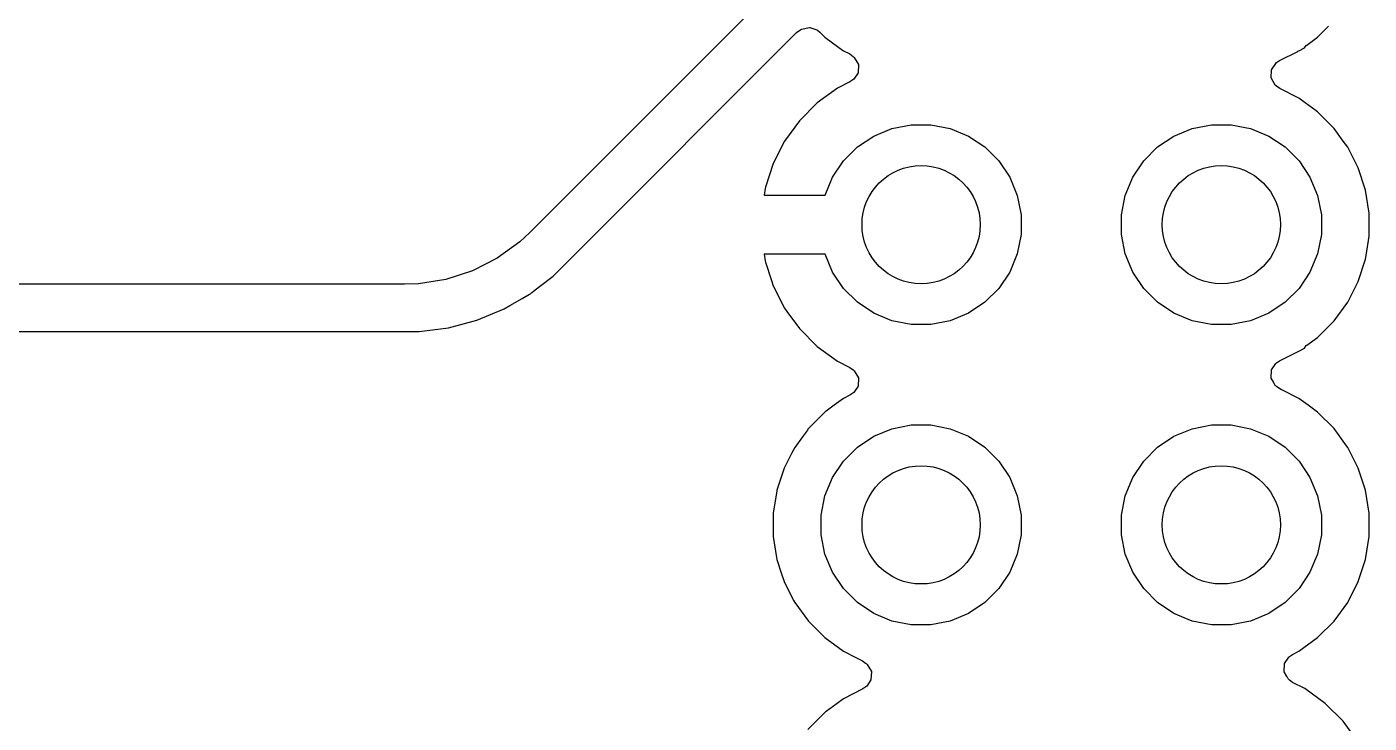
# Model space of a CAD drawing. Header units: inches. Extents: x 0.71 to 7.56, y -5.16 to -0.79.
# Drawn here: x 4.3364 to 4.7835, y -3.058 to -2.8261 of the extents above; entities that cross this region are included whole.
import ezdxf

# ---------------------------------------------------------------- set-up
doc = ezdxf.new("R2010")
doc.units = ezdxf.units.IN
doc.header["$MEASUREMENT"] = 0
doc.layers.add('BLACK', color=250, linetype='CONTINUOUS')

msp = doc.modelspace()

# ---------------------------------------------------------------- linework, layer by layer
at = {"layer": 'BLACK', "linetype": 'CONTINUOUS'}
for p, q in [((4.58721, -2.81126), (4.50396, -2.89451)), ((4.51879, -2.90198), (4.59278, -2.828)), ((4.59278, -2.828), (4.59389, -2.82717)), ((4.59389, -2.82717), (4.59443, -2.82687)), ((4.59443, -2.82687), (4.59712, -2.82629)), ((4.59712, -2.82629), (4.59719, -2.82629)), ((4.59719, -2.82629), (4.59948, -2.82705)), ((4.59948, -2.82705), (4.59974, -2.82722)), ((4.59974, -2.82722), (4.60055, -2.82787)), ((4.60055, -2.82787), (4.60218, -2.82951)), ((4.60218, -2.82951), (4.60218, -2.82951)), ((4.60218, -2.82951), (4.60218, -2.82951)), ((4.60218, -2.82951), (4.60688, -2.83292)), ((4.76269, -2.83214), (4.76632, -2.82951)), ((4.76632, -2.82951), (4.76999, -2.82584)), ((4.60688, -2.83292), (4.60843, -2.83405)), ((4.60843, -2.83405), (4.60845, -2.83406)), ((4.60845, -2.83406), (4.61046, -2.83509)), ((4.75363, -2.83733), (4.75973, -2.83423)), ((4.75973, -2.83423), (4.75975, -2.83422)), ((4.75975, -2.83422), (4.76005, -2.83406)), ((4.76005, -2.83406), (4.76006, -2.83406)), ((4.76006, -2.83406), (4.76195, -2.8331)), ((4.76195, -2.8331), (4.76255, -2.83225)), ((4.76255, -2.83225), (4.76269, -2.83214)), ((4.61046, -2.83509), (4.6116, -2.83589)), ((4.6116, -2.83589), (4.61197, -2.83624)), ((4.61197, -2.83624), (4.61336, -2.83861)), ((4.61336, -2.83861), (4.61324, -2.84136)), ((4.75095, -2.84035), (4.75238, -2.83823)), ((4.75238, -2.83823), (4.75265, -2.83799)), ((4.75265, -2.83799), (4.75363, -2.83733)), ((4.61181, -2.84348), (4.61154, -2.84371)), ((4.61324, -2.84136), (4.61181, -2.84348)), ((4.75083, -2.84309), (4.75095, -2.84035)), ((4.75222, -2.84547), (4.75083, -2.84309)), ((4.6064, -2.8465), (4.59963, -2.85141)), ((4.61056, -2.84437), (4.6064, -2.8465)), ((4.61154, -2.84371), (4.61056, -2.84437)), ((4.75259, -2.84582), (4.75222, -2.84547)), ((4.75373, -2.84662), (4.75259, -2.84582)), ((4.76006, -2.84985), (4.75373, -2.84662)), ((4.59963, -2.85141), (4.59371, -2.85733)), ((4.59963, -2.85141), (4.59963, -2.85141)), ((4.59963, -2.85141), (4.59963, -2.85141)), ((4.59963, -2.85141), (4.59963, -2.85141)), ((4.76221, -2.85141), (4.76006, -2.84985)), ((4.76006, -2.84985), (4.76006, -2.84985)), ((4.76006, -2.84985), (4.76006, -2.84985)), ((4.76586, -2.85406), (4.76221, -2.85141)), ((4.76632, -2.8544), (4.76586, -2.85406)), ((4.7718, -2.85988), (4.76632, -2.8544)), ((4.59371, -2.85733), (4.58879, -2.8641)), ((4.59371, -2.85733), (4.59371, -2.85733)), ((4.61848, -2.86244), (4.62454, -2.85993)), ((4.62454, -2.85993), (4.63097, -2.85865)), ((4.63097, -2.85865), (4.63753, -2.85865)), ((4.63753, -2.85865), (4.64397, -2.85993)), ((4.64397, -2.85993), (4.65003, -2.86244)), ((4.71848, -2.86244), (4.72454, -2.85993)), ((4.72454, -2.85993), (4.73097, -2.85865)), ((4.73097, -2.85865), (4.73753, -2.85865)), ((4.73753, -2.85865), (4.74397, -2.85993)), ((4.74397, -2.85993), (4.75003, -2.86244)), ((4.77487, -2.8641), (4.7718, -2.85988)), ((4.7718, -2.85988), (4.7718, -2.85988)), ((4.58879, -2.8641), (4.585, -2.87155)), ((4.61302, -2.86608), (4.61848, -2.86244)), ((4.65003, -2.86244), (4.65548, -2.86608)), ((4.71302, -2.86608), (4.71848, -2.86244)), ((4.75003, -2.86244), (4.75548, -2.86608)), ((4.77636, -2.86615), (4.77487, -2.8641)), ((4.77487, -2.8641), (4.77487, -2.8641)), ((4.77487, -2.8641), (4.77487, -2.8641)), ((4.60838, -2.87072), (4.61302, -2.86608)), ((4.65548, -2.86608), (4.66012, -2.87072)), ((4.70838, -2.87072), (4.71302, -2.86608)), ((4.75548, -2.86608), (4.76012, -2.87072)), ((4.77988, -2.87305), (4.77636, -2.86615)), ((4.585, -2.87155), (4.58241, -2.87951)), ((4.60474, -2.87618), (4.60838, -2.87072)), ((4.66012, -2.87072), (4.66377, -2.87618)), ((4.70474, -2.87618), (4.70838, -2.87072)), ((4.76012, -2.87072), (4.76377, -2.87618)), ((4.78227, -2.88042), (4.77988, -2.87305)), ((4.60228, -2.88211), (4.60474, -2.87618)), ((4.66377, -2.87618), (4.66628, -2.88224)), ((4.70223, -2.88224), (4.70474, -2.87618)), ((4.76377, -2.87618), (4.76628, -2.88224)), ((4.58235, -2.87989), (4.582, -2.88211)), ((4.582, -2.88211), (4.60228, -2.88211)), ((4.58241, -2.87951), (4.58235, -2.87989)), ((4.66628, -2.88224), (4.66756, -2.88867)), ((4.70095, -2.88867), (4.70223, -2.88224)), ((4.76628, -2.88224), (4.76756, -2.88867)), ((4.78348, -2.88808), (4.78227, -2.88042)), ((4.78348, -2.89583), (4.78348, -2.88808)), ((4.66756, -2.88867), (4.66756, -2.89523)), ((4.70095, -2.89523), (4.70095, -2.88867)), ((4.76756, -2.88867), (4.76756, -2.89523)), ((4.50396, -2.89451), (4.50056, -2.89766)), ((4.66756, -2.89523), (4.66628, -2.90167)), ((4.70223, -2.90167), (4.70095, -2.89523)), ((4.76756, -2.89523), (4.76628, -2.90167)), ((4.78248, -2.9022), (4.78348, -2.89583)), ((4.50056, -2.89766), (4.49306, -2.90311)), ((4.66628, -2.90167), (4.66377, -2.90773)), ((4.70474, -2.90773), (4.70223, -2.90167)), ((4.76628, -2.90167), (4.76377, -2.90773)), ((4.49306, -2.90311), (4.4848, -2.90732)), ((4.51164, -2.90913), (4.51858, -2.9022)), ((4.51858, -2.9022), (4.51879, -2.90198)), ((4.51879, -2.90198), (4.51879, -2.90198)), ((4.60228, -2.9018), (4.582, -2.9018)), ((4.582, -2.9018), (4.58235, -2.90402)), ((4.58235, -2.90402), (4.58235, -2.90402)), ((4.58235, -2.90402), (4.58241, -2.9044)), ((4.58241, -2.9044), (4.58441, -2.91056)), ((4.60474, -2.90773), (4.60228, -2.9018)), ((4.77988, -2.91085), (4.78227, -2.90348)), ((4.78227, -2.90348), (4.78248, -2.9022)), ((4.47599, -2.91018), (4.46684, -2.91163)), ((4.4848, -2.90732), (4.47599, -2.91018)), ((4.50714, -2.91259), (4.51164, -2.90913)), ((4.58441, -2.91056), (4.585, -2.91235)), ((4.60838, -2.91318), (4.60474, -2.90773)), ((4.66377, -2.90773), (4.66012, -2.91318)), ((4.70838, -2.91318), (4.70474, -2.90773)), ((4.76377, -2.90773), (4.76012, -2.91318)), ((4.4622, -2.91181), (3.64526, -2.91181)), ((4.46684, -2.91163), (4.4622, -2.91181)), ((4.50387, -2.9151), (4.50412, -2.91496)), ((4.50412, -2.91496), (4.50414, -2.91494)), ((4.50414, -2.91494), (4.50437, -2.91481)), ((4.50437, -2.91481), (4.50463, -2.91451)), ((4.50463, -2.91451), (4.50513, -2.91413)), ((4.50513, -2.91413), (4.50714, -2.91259)), ((4.585, -2.91235), (4.58879, -2.91981)), ((4.61302, -2.91782), (4.60838, -2.91318)), ((4.66012, -2.91318), (4.65548, -2.91782)), ((4.71302, -2.91782), (4.70838, -2.91318)), ((4.76012, -2.91318), (4.75548, -2.91782)), ((4.77636, -2.91776), (4.77988, -2.91085)), ((4.49537, -2.92001), (4.4973, -2.91889)), ((4.4973, -2.91889), (4.50134, -2.91656)), ((4.50134, -2.91656), (4.50386, -2.91511)), ((4.50386, -2.91511), (4.50387, -2.9151)), ((4.61848, -2.92147), (4.61302, -2.91782)), ((4.65548, -2.91782), (4.65003, -2.92147)), ((4.71848, -2.92147), (4.71302, -2.91782)), ((4.75548, -2.91782), (4.75003, -2.92147)), ((4.7718, -2.92403), (4.77636, -2.91776)), ((4.47683, -2.9263), (4.48631, -2.92376)), ((4.48631, -2.92376), (4.49537, -2.92001)), ((4.49537, -2.92001), (4.49537, -2.92001)), ((4.49537, -2.92001), (4.49537, -2.92001)), ((4.49537, -2.92001), (4.49537, -2.92001)), ((4.49537, -2.92001), (4.49537, -2.92001)), ((4.49537, -2.92001), (4.49537, -2.92001)), ((4.58879, -2.91981), (4.58879, -2.91981)), ((4.58879, -2.91981), (4.58957, -2.92087)), ((4.58957, -2.92087), (4.59371, -2.92658)), ((4.62454, -2.92398), (4.61848, -2.92147)), ((4.63097, -2.92526), (4.62454, -2.92398)), ((4.64397, -2.92398), (4.63753, -2.92526)), ((4.65003, -2.92147), (4.64397, -2.92398)), ((4.72454, -2.92398), (4.71848, -2.92147)), ((4.73097, -2.92526), (4.72454, -2.92398)), ((4.74397, -2.92398), (4.73753, -2.92526)), ((4.75003, -2.92147), (4.74397, -2.92398)), ((4.76632, -2.92951), (4.7718, -2.92403)), ((3.65385, -2.92758), (4.45707, -2.92758)), ((4.45707, -2.92758), (4.45707, -2.92758)), ((4.45707, -2.92758), (4.45715, -2.92758)), ((4.45715, -2.92758), (4.4573, -2.92758)), ((4.4573, -2.92758), (4.46711, -2.92758)), ((4.46711, -2.92758), (4.47683, -2.9263)), ((4.46711, -2.92758), (4.46711, -2.92758)), ((4.59371, -2.92658), (4.59371, -2.92658)), ((4.59371, -2.92658), (4.59371, -2.92658)), ((4.59371, -2.92658), (4.59963, -2.93249)), ((4.63753, -2.92526), (4.63097, -2.92526)), ((4.73753, -2.92526), (4.73097, -2.92526)), ((4.59963, -2.93249), (4.59963, -2.93249)), ((4.59963, -2.93249), (4.59963, -2.93249)), ((4.59963, -2.93249), (4.59963, -2.93249)), ((4.59963, -2.93249), (4.6064, -2.93741)), ((4.76195, -2.9331), (4.76255, -2.93225)), ((4.76255, -2.93225), (4.76269, -2.93214)), ((4.76269, -2.93214), (4.76632, -2.92951)), ((4.6064, -2.93741), (4.61046, -2.93948)), ((4.75265, -2.93799), (4.75363, -2.93733)), ((4.75363, -2.93733), (4.76006, -2.93406)), ((4.76006, -2.93406), (4.76195, -2.9331)), ((4.76006, -2.93406), (4.76006, -2.93406)), ((4.76006, -2.93406), (4.76006, -2.93406)), ((4.76006, -2.93406), (4.76006, -2.93406)), ((4.76006, -2.93406), (4.76006, -2.93406)), ((4.76006, -2.93406), (4.76006, -2.93406)), ((4.61046, -2.93948), (4.6116, -2.94028)), ((4.6116, -2.94028), (4.61175, -2.94043)), ((4.61175, -2.94043), (4.61197, -2.94063)), ((4.61197, -2.94063), (4.61336, -2.94301)), ((4.75083, -2.9431), (4.75095, -2.94035)), ((4.75095, -2.94035), (4.75238, -2.93823)), ((4.75238, -2.93823), (4.75265, -2.93799)), ((4.61324, -2.94576), (4.61181, -2.94787)), ((4.61336, -2.94301), (4.61324, -2.94576)), ((4.75168, -2.94455), (4.75083, -2.9431)), ((4.75173, -2.94473), (4.75168, -2.94455)), ((4.75187, -2.94486), (4.75173, -2.94473)), ((4.75222, -2.94547), (4.75187, -2.94486)), ((4.75242, -2.94566), (4.75222, -2.94547)), ((4.75259, -2.94582), (4.75242, -2.94566)), ((4.75373, -2.94662), (4.75259, -2.94582)), ((4.60845, -2.94985), (4.60531, -2.95212)), ((4.61056, -2.94877), (4.60845, -2.94985)), ((4.61154, -2.94811), (4.61056, -2.94877)), ((4.61181, -2.94787), (4.61154, -2.94811)), ((4.75433, -2.94693), (4.75373, -2.94662)), ((4.75373, -2.94662), (4.75373, -2.94662)), ((4.75439, -2.94696), (4.75433, -2.94693)), ((4.76006, -2.94985), (4.75439, -2.94696)), ((4.76319, -2.95212), (4.76006, -2.94985)), ((4.60236, -2.95422), (4.59652, -2.96006)), ((4.60265, -2.95406), (4.60236, -2.95422)), ((4.60531, -2.95212), (4.60265, -2.95406)), ((4.76632, -2.9544), (4.76319, -2.95212)), ((4.7718, -2.95988), (4.76632, -2.9544)), ((4.62454, -2.95993), (4.63097, -2.95865)), ((4.63097, -2.95865), (4.63753, -2.95865)), ((4.63753, -2.95865), (4.64397, -2.95993)), ((4.72454, -2.95993), (4.73097, -2.95865)), ((4.73097, -2.95865), (4.73753, -2.95865)), ((4.73753, -2.95865), (4.74397, -2.95993)), ((4.59474, -2.96257), (4.59214, -2.96615)), ((4.59636, -2.96035), (4.59474, -2.96257)), ((4.59652, -2.96006), (4.59636, -2.96035)), ((4.61302, -2.96608), (4.61848, -2.96244)), ((4.61848, -2.96244), (4.62454, -2.95993)), ((4.64397, -2.95993), (4.65003, -2.96244)), ((4.65003, -2.96244), (4.65548, -2.96608)), ((4.71302, -2.96608), (4.71848, -2.96244)), ((4.71848, -2.96244), (4.72454, -2.95993)), ((4.74397, -2.95993), (4.75003, -2.96244)), ((4.75003, -2.96244), (4.75548, -2.96608)), ((4.77594, -2.96558), (4.7718, -2.95988)), ((4.5911, -2.9682), (4.58863, -2.97305)), ((4.59214, -2.96615), (4.5911, -2.9682)), ((4.60838, -2.97072), (4.61302, -2.96608)), ((4.65548, -2.96608), (4.66012, -2.97072)), ((4.70838, -2.97072), (4.71302, -2.96608)), ((4.75548, -2.96608), (4.76012, -2.97072)), ((4.77636, -2.96615), (4.77594, -2.96558)), ((4.77988, -2.97305), (4.77636, -2.96615)), ((4.58863, -2.97305), (4.58623, -2.98042)), ((4.60474, -2.97618), (4.60838, -2.97072)), ((4.66012, -2.97072), (4.66377, -2.97618)), ((4.70474, -2.97618), (4.70838, -2.97072)), ((4.76012, -2.97072), (4.76377, -2.97618)), ((4.78227, -2.98042), (4.77988, -2.97305)), ((4.60223, -2.98224), (4.60474, -2.97618)), ((4.66377, -2.97618), (4.66628, -2.98224)), ((4.70223, -2.98224), (4.70474, -2.97618)), ((4.76377, -2.97618), (4.76628, -2.98224)), ((4.58621, -2.98057), (4.58502, -2.98808)), ((4.58623, -2.98042), (4.58621, -2.98057)), ((4.78348, -2.98808), (4.78227, -2.98042)), ((4.60095, -2.98867), (4.60223, -2.98224)), ((4.66628, -2.98224), (4.66756, -2.98867)), ((4.70095, -2.98867), (4.70223, -2.98224)), ((4.76628, -2.98224), (4.76756, -2.98867)), ((4.58502, -2.98808), (4.58502, -2.99583)), ((4.60095, -2.99523), (4.60095, -2.98867)), ((4.66756, -2.98867), (4.66756, -2.99523)), ((4.70095, -2.99523), (4.70095, -2.98867)), ((4.76756, -2.98867), (4.76756, -2.99523)), ((4.78348, -2.99583), (4.78348, -2.98808)), ((4.60223, -3.00167), (4.60095, -2.99523)), ((4.66756, -2.99523), (4.66628, -3.00167)), ((4.70223, -3.00167), (4.70095, -2.99523)), ((4.76756, -2.99523), (4.76628, -3.00167)), ((4.58502, -2.99583), (4.58613, -3.00282)), ((4.78227, -3.00348), (4.78348, -2.99583)), ((4.58613, -3.00282), (4.58623, -3.00348)), ((4.58623, -3.00348), (4.5878, -3.0083)), ((4.60474, -3.00773), (4.60223, -3.00167)), ((4.66628, -3.00167), (4.66377, -3.00773)), ((4.70474, -3.00773), (4.70223, -3.00167)), ((4.76628, -3.00167), (4.76377, -3.00773)), ((4.77988, -3.01085), (4.78227, -3.00348)), ((4.5878, -3.0083), (4.58863, -3.01085)), ((4.60838, -3.01318), (4.60474, -3.00773)), ((4.66377, -3.00773), (4.66012, -3.01318)), ((4.70838, -3.01318), (4.70474, -3.00773)), ((4.76377, -3.00773), (4.76012, -3.01318)), ((4.58863, -3.01085), (4.59079, -3.0151)), ((4.61302, -3.01782), (4.60838, -3.01318)), ((4.66012, -3.01318), (4.65548, -3.01782)), ((4.71302, -3.01782), (4.70838, -3.01318)), ((4.76012, -3.01318), (4.75548, -3.01782)), ((4.77636, -3.01776), (4.77988, -3.01085)), ((4.59079, -3.0151), (4.59188, -3.01724)), ((4.59188, -3.01724), (4.59214, -3.01776)), ((4.59214, -3.01776), (4.5967, -3.02403)), ((4.61848, -3.02147), (4.61302, -3.01782)), ((4.65548, -3.01782), (4.65003, -3.02147)), ((4.71848, -3.02147), (4.71302, -3.01782)), ((4.75548, -3.01782), (4.75003, -3.02147)), ((4.7718, -3.02403), (4.77636, -3.01776)), ((4.62454, -3.02398), (4.61848, -3.02147)), ((4.65003, -3.02147), (4.64397, -3.02398)), ((4.72454, -3.02398), (4.71848, -3.02147)), ((4.75003, -3.02147), (4.74397, -3.02398)), ((4.5967, -3.02403), (4.60218, -3.02951)), ((4.63097, -3.02526), (4.62454, -3.02398)), ((4.63753, -3.02526), (4.63097, -3.02526)), ((4.64397, -3.02398), (4.63753, -3.02526)), ((4.73097, -3.02526), (4.72454, -3.02398)), ((4.73753, -3.02526), (4.73097, -3.02526)), ((4.74397, -3.02398), (4.73753, -3.02526)), ((4.76632, -3.02951), (4.7718, -3.02403)), ((4.60218, -3.02951), (4.60845, -3.03406)), ((4.76006, -3.03406), (4.76632, -3.02951)), ((4.60845, -3.03406), (4.61275, -3.03625)), ((4.75669, -3.03603), (4.75697, -3.03579)), ((4.75697, -3.03579), (4.75795, -3.03513)), ((4.75795, -3.03513), (4.76006, -3.03406)), ((4.61275, -3.03625), (4.61275, -3.03625)), ((4.61275, -3.03625), (4.61478, -3.03728)), ((4.61478, -3.03728), (4.61578, -3.03799)), ((4.61578, -3.03799), (4.61591, -3.03808)), ((4.61591, -3.03808), (4.61628, -3.03843)), ((4.61628, -3.03843), (4.61767, -3.04081)), ((4.75515, -3.0409), (4.75527, -3.03815)), ((4.75527, -3.03815), (4.75669, -3.03603)), ((4.61755, -3.04356), (4.61613, -3.04567)), ((4.61767, -3.04081), (4.61755, -3.04356)), ((4.75595, -3.04227), (4.75515, -3.0409)), ((4.75599, -3.04244), (4.75595, -3.04227)), ((4.75614, -3.04259), (4.75599, -3.04244)), ((4.75654, -3.04327), (4.75614, -3.04259)), ((4.75691, -3.04362), (4.75654, -3.04327)), ((4.75789, -3.04432), (4.75691, -3.04362)), ((4.75795, -3.04438), (4.75789, -3.04432)), ((4.758, -3.0444), (4.75795, -3.04438)), ((4.76211, -3.0465), (4.758, -3.0444)), ((4.61487, -3.04657), (4.60845, -3.04985)), ((4.61585, -3.04591), (4.61487, -3.04657)), ((4.61613, -3.04567), (4.61585, -3.04591)), ((4.76888, -3.05141), (4.76211, -3.0465)), ((4.76211, -3.0465), (4.76211, -3.0465)), ((4.60629, -3.05141), (4.60265, -3.05406)), ((4.60845, -3.04985), (4.60629, -3.05141)), ((4.60629, -3.05141), (4.60629, -3.05141)), ((4.60845, -3.04985), (4.60845, -3.04985)), ((4.77479, -3.05733), (4.76888, -3.05141)), ((4.76888, -3.05141), (4.76888, -3.05141)), ((4.76888, -3.05141), (4.76888, -3.05141)), ((4.76888, -3.05141), (4.76888, -3.05141)), ((4.60236, -3.05422), (4.59652, -3.06006)), ((4.60265, -3.05406), (4.60236, -3.05422)), ((4.77971, -3.0641), (4.77479, -3.05733)), ((4.77479, -3.05733), (4.77479, -3.05733)), ((4.77479, -3.05733), (4.77479, -3.05733)), ((4.77479, -3.05733), (4.77479, -3.05733))]:
    msp.add_line(p, q, dxfattribs=at)
at = {"layer": 'BLACK'}
for centre in [(4.63425, -2.89195), (4.73425, -2.89195), (4.63425, -2.99195), (4.73425, -2.99195)]:
    msp.add_circle(centre, 0.01969, dxfattribs=at)
at = {"layer": 'WHITE'}
for centre in [(4.63425, -2.89195), (4.73425, -2.89195), (4.63425, -2.99195), (4.73425, -2.99195)]:
    msp.add_circle(centre, 0.01969, dxfattribs=at)

doc.saveas('drawing.dxf')
